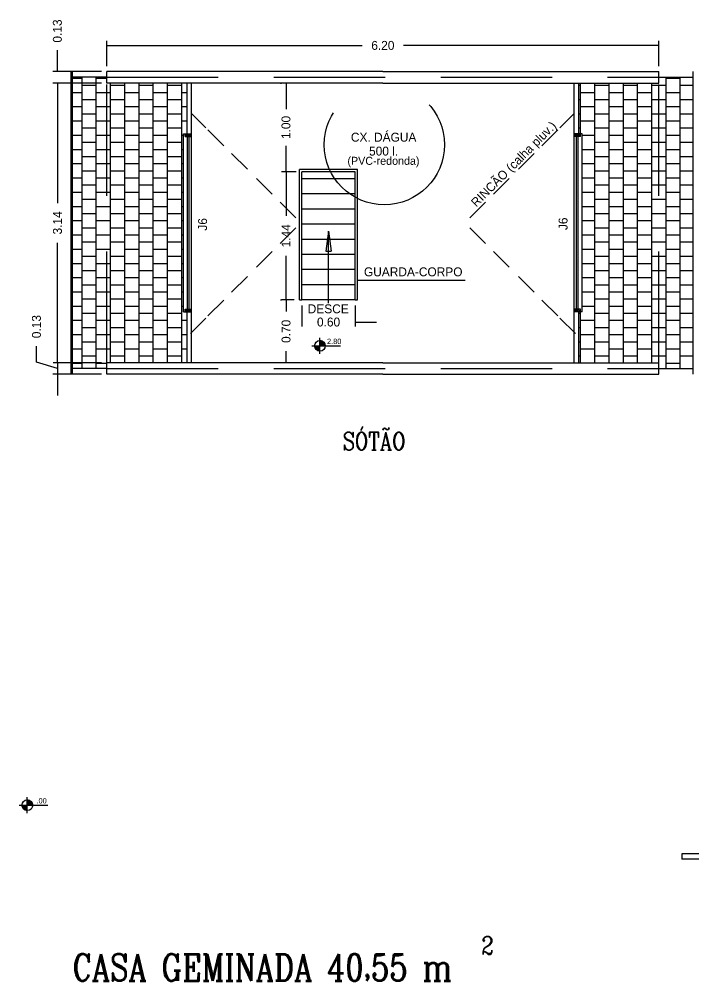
# Model space of a CAD drawing. Extents: x -74 to 202, y -59 to 73.
# Drawn here: x -65.87 to -58.29, y 62.39 to 73.19 of the extents above; entities that cross this region are included whole.
import ezdxf
from ezdxf.enums import TextEntityAlignment as Align

# ---------------------------------------------------------------- set-up
doc = ezdxf.new("R2010")
doc.units = 0
doc.linetypes.add('DASHED2', pattern=[0.375, 0.25, -0.125])
doc.layers.get('0').update_dxf_attribs({"linetype": 'CONTINUOUS'})
doc.layers.get('DEFPOINTS').update_dxf_attribs({"linetype": 'CONTINUOUS'})
for name, color, linetype in [('DIM', 244, 'CONTINUOUS'), ('EQUIPAMENTOS', 1, 'CONTINUOUS'), ('GRAMA', 72, 'CONTINUOUS'), ('JANELA', 5, 'CONTINUOUS'), ('PAREDE', 7, 'CONTINUOUS'), ('TEXTO', 1, 'CONTINUOUS'), ('TEXTO2', 244, 'CONTINUOUS'), ('VISTAL', 30, 'CONTINUOUS'), ('VISTAP', 244, 'CONTINUOUS')]:
    doc.layers.add(name, color=color, linetype=linetype)
doc.styles.add('ROMANC', font='ROMANC.SHX', dxfattribs={"width": 0.8, "height": 0.04})
doc.dimstyles.get("Standard").update_dxf_attribs({"dimscale": 0, "dimtxt": 0.1, "dimasz": 0.12, "dimexe": 0.05, "dimexo": 0.0625, "dimgap": 0.09, "dimtad": 0, "dimzin": 0, "dimtxsty": 'STANDARD', "dimblk1": 'NONE', "dimblk2": 'NONE', "dimsah": 1, "dimcen": 0.09, "dimclrd": 244, "dimclre": 244, "dimclrt": 244, "dimazin": 3, "dimtfac": 1, "dimtdec": 4, "dimtofl": 0, "dimtmove": 0, "dimatfit": 3, "dimtolj": 1, "dimtzin": 0})

# ---------------------------------------------------------------- blocks, each defined once
blk = doc.blocks.new('*D242')
at = {"color": 244, "linetype": 'BYBLOCK'}
for p, q in [((6.141, 7.617), (6.141, 7.898)), ((12.341, 7.617), (12.341, 7.898)), ((6.141, 7.848), (9.009, 7.848)), ((12.341, 7.848), (9.473, 7.848))]:
    blk.add_line(p, q, dxfattribs=at)
at = {"layer": 'DEFPOINTS', "color": 0, "linetype": 'BYBLOCK'}
for p in [(12.341, 7.848), (6.141, 7.555), (12.341, 7.555)]:
    blk.add_point(p, dxfattribs=at)
at = {"color": 244, "linetype": 'BYBLOCK', "insert": (9.241, 7.848), "char_height": 0.1, "attachment_point": 5}
blk.add_mtext('\\A1;6.20', dxfattribs=at)
blk = doc.blocks.new('_NONE')
blk = doc.blocks.new('*X121')
at = {"color": 0, "linetype": 'CONTINUOUS'}
for p, q in [((5.76, -2.617), (5.76, 0.653)), ((5.92, -2.617), (5.92, 0.653)), ((12.32, -2.617), (12.32, 0.653)), ((12.48, -2.617), (12.48, 0.653)), ((5.76, 0.64), (5.654, 0.64)), ((5.92, 0.56), (5.76, 0.56)), ((6.039, 0.64), (5.92, 0.64)), ((6.08, -2.552), (6.08, 0.588)), ((6.139, 0.56), (6.08, 0.56)), ((6.189, 0.56), (6.139, 0.56)), ((6.24, 0.56), (6.189, 0.56)), ((6.24, -2.552), (6.24, 0.588)), ((6.4, -2.552), (6.4, 0.588)), ((6.56, 0.56), (6.4, 0.56)), ((6.56, -2.552), (6.56, 0.588)), ((6.72, -2.552), (6.72, 0.588)), ((6.88, 0.56), (6.72, 0.56)), ((6.88, -2.552), (6.88, 0.588)), ((11.36, 0.56), (11.339, 0.56)), ((11.36, 0.018), (11.36, 0.588)), ((11.52, -2.552), (11.52, 0.588)), ((11.68, 0.56), (11.52, 0.56)), ((11.68, -2.552), (11.68, 0.588)), ((11.84, -2.552), (11.84, 0.588)), ((12, 0.56), (11.84, 0.56)), ((12, -2.552), (12, 0.588)), ((12.16, -2.552), (12.16, 0.588)), ((12.239, 0.56), (12.16, 0.56)), ((12.32, 0.56), (12.239, 0.56)), ((12.48, 0.64), (12.32, 0.64)), ((12.624, 0.56), (12.48, 0.56)), ((5.76, 0.48), (5.654, 0.48)), ((6.039, 0.48), (5.92, 0.48)), ((6.08, 0.48), (6.039, 0.48)), ((6.4, 0.48), (6.24, 0.48)), ((6.72, 0.48), (6.56, 0.48)), ((6.939, 0.48), (6.88, 0.48)), ((11.52, 0.48), (11.36, 0.48)), ((11.84, 0.48), (11.68, 0.48)), ((12.089, 0.48), (12, 0.48)), ((12.139, 0.48), (12.089, 0.48)), ((12.16, 0.48), (12.139, 0.48)), ((12.48, 0.48), (12.32, 0.48)), ((5.92, 0.4), (5.76, 0.4)), ((6.139, 0.4), (6.08, 0.4)), ((6.189, 0.4), (6.139, 0.4)), ((6.24, 0.4), (6.189, 0.4)), ((6.56, 0.4), (6.4, 0.4)), ((6.88, 0.4), (6.72, 0.4)), ((11.36, 0.4), (11.339, 0.4)), ((11.68, 0.4), (11.52, 0.4)), ((12, 0.4), (11.84, 0.4)), ((12.239, 0.4), (12.16, 0.4)), ((12.32, 0.4), (12.239, 0.4)), ((12.624, 0.4), (12.48, 0.4)), ((5.76, 0.32), (5.654, 0.32)), ((5.92, 0.24), (5.76, 0.24)), ((6.039, 0.32), (5.92, 0.32)), ((6.08, 0.32), (6.039, 0.32)), ((6.139, 0.24), (6.08, 0.24)), ((6.189, 0.24), (6.139, 0.24)), ((6.24, 0.24), (6.189, 0.24)), ((6.4, 0.32), (6.24, 0.32)), ((6.56, 0.24), (6.4, 0.24)), ((6.72, 0.32), (6.56, 0.32)), ((6.88, 0.24), (6.72, 0.24)), ((6.939, 0.32), (6.88, 0.32)), ((11.36, 0.24), (11.339, 0.24)), ((11.52, 0.32), (11.36, 0.32)), ((11.68, 0.24), (11.52, 0.24)), ((11.84, 0.32), (11.68, 0.32)), ((12, 0.24), (11.84, 0.24)), ((12.089, 0.32), (12, 0.32)), ((12.139, 0.32), (12.089, 0.32)), ((12.16, 0.32), (12.139, 0.32)), ((12.239, 0.24), (12.16, 0.24)), ((12.32, 0.24), (12.239, 0.24)), ((12.48, 0.32), (12.32, 0.32)), ((12.624, 0.24), (12.48, 0.24)), ((5.76, 0.16), (5.654, 0.16)), ((6.039, 0.16), (5.92, 0.16)), ((6.08, 0.16), (6.039, 0.16)), ((6.4, 0.16), (6.24, 0.16)), ((6.72, 0.16), (6.56, 0.16)), ((6.939, 0.16), (6.88, 0.16)), ((11.52, 0.16), (11.36, 0.16)), ((11.84, 0.16), (11.68, 0.16)), ((12.089, 0.16), (12, 0.16)), ((12.139, 0.16), (12.089, 0.16)), ((12.16, 0.16), (12.139, 0.16)), ((12.48, 0.16), (12.32, 0.16)), ((5.76, 0), (5.654, 0)), ((5.92, 0.08), (5.76, 0.08)), ((6.039, 0), (5.92, 0)), ((6.08, 0), (6.039, 0)), ((6.139, 0.08), (6.08, 0.08)), ((6.189, 0.08), (6.139, 0.08)), ((6.24, 0.08), (6.189, 0.08)), ((6.4, 0), (6.24, 0)), ((6.56, 0.08), (6.4, 0.08)), ((6.72, 0), (6.56, 0)), ((6.88, 0.08), (6.72, 0.08)), ((6.899, 0), (6.88, 0)), ((11.36, 0.08), (11.339, 0.08)), ((11.52, 0), (11.379, 0)), ((11.68, 0.08), (11.52, 0.08)), ((11.84, 0), (11.68, 0)), ((12, 0.08), (11.84, 0.08)), ((12.089, 0), (12, 0)), ((12.139, 0), (12.089, 0)), ((12.16, 0), (12.139, 0)), ((12.239, 0.08), (12.16, 0.08)), ((12.32, 0.08), (12.239, 0.08)), ((12.48, 0), (12.32, 0)), ((12.624, 0.08), (12.48, 0.08)), ((5.92, -0.08), (5.76, -0.08)), ((6.139, -0.08), (6.08, -0.08)), ((6.189, -0.08), (6.139, -0.08)), ((6.24, -0.08), (6.189, -0.08)), ((6.56, -0.08), (6.4, -0.08)), ((6.88, -0.08), (6.72, -0.08)), ((11.68, -0.08), (11.52, -0.08)), ((12, -0.08), (11.84, -0.08)), ((12.239, -0.08), (12.16, -0.08)), ((12.32, -0.08), (12.239, -0.08)), ((12.624, -0.08), (12.48, -0.08)), ((5.76, -0.16), (5.654, -0.16)), ((6.039, -0.16), (5.92, -0.16)), ((6.08, -0.16), (6.039, -0.16)), ((6.4, -0.16), (6.24, -0.16)), ((6.72, -0.16), (6.56, -0.16)), ((6.899, -0.16), (6.88, -0.16)), ((11.52, -0.16), (11.379, -0.16)), ((11.84, -0.16), (11.68, -0.16)), ((12.089, -0.16), (12, -0.16)), ((12.139, -0.16), (12.089, -0.16)), ((12.16, -0.16), (12.139, -0.16)), ((12.48, -0.16), (12.32, -0.16)), ((5.76, -0.32), (5.654, -0.32)), ((5.92, -0.24), (5.76, -0.24)), ((6.039, -0.32), (5.92, -0.32)), ((6.08, -0.32), (6.039, -0.32)), ((6.139, -0.24), (6.08, -0.24)), ((6.189, -0.24), (6.139, -0.24)), ((6.24, -0.24), (6.189, -0.24)), ((6.4, -0.32), (6.24, -0.32)), ((6.56, -0.24), (6.4, -0.24)), ((6.72, -0.32), (6.56, -0.32)), ((6.88, -0.24), (6.72, -0.24)), ((6.899, -0.32), (6.88, -0.32)), ((11.52, -0.32), (11.379, -0.32)), ((11.68, -0.24), (11.52, -0.24)), ((11.84, -0.32), (11.68, -0.32)), ((12, -0.24), (11.84, -0.24)), ((12.089, -0.32), (12, -0.32)), ((12.139, -0.32), (12.089, -0.32)), ((12.16, -0.32), (12.139, -0.32)), ((12.239, -0.24), (12.16, -0.24)), ((12.32, -0.24), (12.239, -0.24)), ((12.48, -0.32), (12.32, -0.32)), ((12.624, -0.24), (12.48, -0.24)), ((5.92, -0.4), (5.76, -0.4)), ((6.139, -0.4), (6.08, -0.4)), ((6.189, -0.4), (6.139, -0.4)), ((6.24, -0.4), (6.189, -0.4)), ((6.56, -0.4), (6.4, -0.4)), ((6.88, -0.4), (6.72, -0.4)), ((11.68, -0.4), (11.52, -0.4)), ((12, -0.4), (11.84, -0.4)), ((12.239, -0.4), (12.16, -0.4)), ((12.32, -0.4), (12.239, -0.4)), ((12.624, -0.4), (12.48, -0.4)), ((5.76, -0.48), (5.654, -0.48)), ((6.039, -0.48), (5.92, -0.48)), ((6.08, -0.48), (6.039, -0.48)), ((6.4, -0.48), (6.24, -0.48)), ((6.72, -0.48), (6.56, -0.48)), ((6.899, -0.48), (6.88, -0.48)), ((11.52, -0.48), (11.379, -0.48)), ((11.84, -0.48), (11.68, -0.48)), ((12.089, -0.48), (12, -0.48)), ((12.139, -0.48), (12.089, -0.48)), ((12.16, -0.48), (12.139, -0.48)), ((12.48, -0.48), (12.32, -0.48)), ((5.76, -0.64), (5.654, -0.64)), ((5.92, -0.56), (5.76, -0.56)), ((6.039, -0.64), (5.92, -0.64)), ((6.08, -0.64), (6.039, -0.64)), ((6.139, -0.56), (6.08, -0.56)), ((6.189, -0.56), (6.139, -0.56)), ((6.24, -0.56), (6.189, -0.56)), ((6.4, -0.64), (6.24, -0.64)), ((6.56, -0.56), (6.4, -0.56)), ((6.72, -0.64), (6.56, -0.64)), ((6.88, -0.56), (6.72, -0.56)), ((6.899, -0.64), (6.88, -0.64)), ((11.52, -0.64), (11.379, -0.64)), ((11.68, -0.56), (11.52, -0.56)), ((11.84, -0.64), (11.68, -0.64)), ((12, -0.56), (11.84, -0.56)), ((12.089, -0.64), (12, -0.64)), ((12.139, -0.64), (12.089, -0.64)), ((12.16, -0.64), (12.139, -0.64)), ((12.239, -0.56), (12.16, -0.56)), ((12.32, -0.56), (12.239, -0.56)), ((12.48, -0.64), (12.32, -0.64)), ((12.624, -0.56), (12.48, -0.56)), ((5.92, -0.72), (5.76, -0.72)), ((6.139, -0.72), (6.08, -0.72)), ((6.189, -0.72), (6.139, -0.72)), ((6.24, -0.72), (6.189, -0.72)), ((6.56, -0.72), (6.4, -0.72)), ((6.88, -0.72), (6.72, -0.72)), ((11.68, -0.72), (11.52, -0.72)), ((12, -0.72), (11.84, -0.72)), ((12.239, -0.72), (12.16, -0.72)), ((12.32, -0.72), (12.239, -0.72)), ((12.624, -0.72), (12.48, -0.72)), ((5.76, -0.8), (5.654, -0.8)), ((6.039, -0.8), (5.92, -0.8)), ((6.08, -0.8), (6.039, -0.8)), ((6.4, -0.8), (6.24, -0.8)), ((6.72, -0.8), (6.56, -0.8)), ((6.899, -0.8), (6.88, -0.8)), ((11.52, -0.8), (11.379, -0.8)), ((11.84, -0.8), (11.68, -0.8)), ((12.089, -0.8), (12, -0.8)), ((12.139, -0.8), (12.089, -0.8)), ((12.16, -0.8), (12.139, -0.8)), ((12.48, -0.8), (12.32, -0.8)), ((5.76, -0.96), (5.654, -0.96)), ((5.92, -0.88), (5.76, -0.88)), ((6.039, -0.96), (5.92, -0.96)), ((6.08, -0.96), (6.039, -0.96)), ((6.139, -0.88), (6.08, -0.88)), ((6.189, -0.88), (6.139, -0.88)), ((6.24, -0.88), (6.189, -0.88)), ((6.4, -0.96), (6.24, -0.96)), ((6.56, -0.88), (6.4, -0.88)), ((6.72, -0.96), (6.56, -0.96)), ((6.88, -0.88), (6.72, -0.88)), ((6.899, -0.96), (6.88, -0.96)), ((11.52, -0.96), (11.379, -0.96)), ((11.68, -0.88), (11.52, -0.88)), ((11.84, -0.96), (11.68, -0.96)), ((12, -0.88), (11.84, -0.88)), ((12.089, -0.96), (12, -0.96)), ((12.139, -0.96), (12.089, -0.96)), ((12.16, -0.96), (12.139, -0.96)), ((12.239, -0.88), (12.16, -0.88)), ((12.32, -0.88), (12.239, -0.88)), ((12.48, -0.96), (12.32, -0.96)), ((12.624, -0.88), (12.48, -0.88)), ((5.92, -1.04), (5.76, -1.04)), ((6.139, -1.04), (6.08, -1.04)), ((6.189, -1.04), (6.139, -1.04)), ((6.24, -1.04), (6.189, -1.04)), ((6.56, -1.04), (6.4, -1.04)), ((6.88, -1.04), (6.72, -1.04)), ((11.68, -1.04), (11.52, -1.04)), ((12, -1.04), (11.84, -1.04)), ((12.239, -1.04), (12.16, -1.04)), ((12.32, -1.04), (12.239, -1.04)), ((12.624, -1.04), (12.48, -1.04)), ((5.76, -1.12), (5.654, -1.12)), ((6.039, -1.12), (5.92, -1.12)), ((6.08, -1.12), (6.039, -1.12)), ((6.4, -1.12), (6.24, -1.12)), ((6.72, -1.12), (6.56, -1.12)), ((6.899, -1.12), (6.88, -1.12)), ((11.52, -1.12), (11.379, -1.12)), ((11.84, -1.12), (11.68, -1.12)), ((12.089, -1.12), (12, -1.12)), ((12.139, -1.12), (12.089, -1.12)), ((12.16, -1.12), (12.139, -1.12)), ((12.48, -1.12), (12.32, -1.12)), ((5.76, -1.28), (5.654, -1.28)), ((5.92, -1.2), (5.76, -1.2)), ((6.039, -1.28), (5.92, -1.28)), ((6.08, -1.28), (6.039, -1.28)), ((6.139, -1.2), (6.08, -1.2)), ((6.189, -1.2), (6.139, -1.2)), ((6.24, -1.2), (6.189, -1.2)), ((6.4, -1.28), (6.24, -1.28)), ((6.56, -1.2), (6.4, -1.2)), ((6.72, -1.28), (6.56, -1.28)), ((6.88, -1.2), (6.72, -1.2)), ((6.899, -1.28), (6.88, -1.28)), ((11.52, -1.28), (11.379, -1.28)), ((11.68, -1.2), (11.52, -1.2)), ((11.84, -1.28), (11.68, -1.28)), ((12, -1.2), (11.84, -1.2)), ((12.089, -1.28), (12, -1.28)), ((12.139, -1.28), (12.089, -1.28)), ((12.16, -1.28), (12.139, -1.28)), ((12.239, -1.2), (12.16, -1.2)), ((12.32, -1.2), (12.239, -1.2)), ((12.48, -1.28), (12.32, -1.28)), ((12.624, -1.2), (12.48, -1.2)), ((5.92, -1.36), (5.76, -1.36)), ((6.139, -1.36), (6.08, -1.36)), ((6.189, -1.36), (6.139, -1.36)), ((6.24, -1.36), (6.189, -1.36)), ((6.56, -1.36), (6.4, -1.36)), ((6.88, -1.36), (6.72, -1.36)), ((11.68, -1.36), (11.52, -1.36)), ((12, -1.36), (11.84, -1.36)), ((12.239, -1.36), (12.16, -1.36)), ((12.32, -1.36), (12.239, -1.36)), ((12.624, -1.36), (12.48, -1.36)), ((5.76, -1.44), (5.654, -1.44)), ((6.039, -1.44), (5.92, -1.44)), ((6.08, -1.44), (6.039, -1.44)), ((6.4, -1.44), (6.24, -1.44)), ((6.72, -1.44), (6.56, -1.44)), ((6.899, -1.44), (6.88, -1.44)), ((11.52, -1.44), (11.379, -1.44)), ((11.84, -1.44), (11.68, -1.44)), ((12.089, -1.44), (12, -1.44)), ((12.139, -1.44), (12.089, -1.44)), ((12.16, -1.44), (12.139, -1.44)), ((12.48, -1.44), (12.32, -1.44)), ((5.76, -1.6), (5.654, -1.6)), ((5.92, -1.52), (5.76, -1.52)), ((6.039, -1.6), (5.92, -1.6)), ((6.08, -1.6), (6.039, -1.6)), ((6.139, -1.52), (6.08, -1.52)), ((6.189, -1.52), (6.139, -1.52)), ((6.24, -1.52), (6.189, -1.52)), ((6.4, -1.6), (6.24, -1.6)), ((6.56, -1.52), (6.4, -1.52)), ((6.72, -1.6), (6.56, -1.6)), ((6.88, -1.52), (6.72, -1.52)), ((6.899, -1.6), (6.88, -1.6)), ((11.52, -1.6), (11.379, -1.6)), ((11.68, -1.52), (11.52, -1.52)), ((11.84, -1.6), (11.68, -1.6)), ((12, -1.52), (11.84, -1.52)), ((12.089, -1.6), (12, -1.6)), ((12.139, -1.6), (12.089, -1.6)), ((12.16, -1.6), (12.139, -1.6)), ((12.239, -1.52), (12.16, -1.52)), ((12.32, -1.52), (12.239, -1.52)), ((12.48, -1.6), (12.32, -1.6)), ((12.624, -1.52), (12.48, -1.52)), ((5.92, -1.68), (5.76, -1.68)), ((6.139, -1.68), (6.08, -1.68)), ((6.189, -1.68), (6.139, -1.68)), ((6.24, -1.68), (6.189, -1.68)), ((6.56, -1.68), (6.4, -1.68)), ((6.88, -1.68), (6.72, -1.68)), ((11.68, -1.68), (11.52, -1.68)), ((12, -1.68), (11.84, -1.68)), ((12.239, -1.68), (12.16, -1.68)), ((12.32, -1.68), (12.239, -1.68)), ((12.624, -1.68), (12.48, -1.68)), ((5.76, -1.76), (5.654, -1.76)), ((6.039, -1.76), (5.92, -1.76)), ((6.08, -1.76), (6.039, -1.76)), ((6.4, -1.76), (6.24, -1.76)), ((6.72, -1.76), (6.56, -1.76)), ((6.899, -1.76), (6.88, -1.76)), ((11.52, -1.76), (11.379, -1.76)), ((11.84, -1.76), (11.68, -1.76)), ((12.089, -1.76), (12, -1.76)), ((12.139, -1.76), (12.089, -1.76)), ((12.16, -1.76), (12.139, -1.76)), ((12.48, -1.76), (12.32, -1.76)), ((5.76, -1.92), (5.654, -1.92)), ((5.92, -1.84), (5.76, -1.84)), ((6.039, -1.92), (5.92, -1.92)), ((6.08, -1.92), (6.039, -1.92)), ((6.139, -1.84), (6.08, -1.84)), ((6.189, -1.84), (6.139, -1.84)), ((6.24, -1.84), (6.189, -1.84)), ((6.4, -1.92), (6.24, -1.92)), ((6.56, -1.84), (6.4, -1.84)), ((6.72, -1.92), (6.56, -1.92)), ((6.88, -1.84), (6.72, -1.84)), ((6.899, -1.92), (6.88, -1.92)), ((11.52, -1.92), (11.379, -1.92)), ((11.68, -1.84), (11.52, -1.84)), ((11.84, -1.92), (11.68, -1.92)), ((12, -1.84), (11.84, -1.84)), ((12.089, -1.92), (12, -1.92)), ((12.139, -1.92), (12.089, -1.92)), ((12.16, -1.92), (12.139, -1.92)), ((12.239, -1.84), (12.16, -1.84)), ((12.32, -1.84), (12.239, -1.84)), ((12.48, -1.92), (12.32, -1.92)), ((12.624, -1.84), (12.48, -1.84)), ((5.92, -2), (5.76, -2)), ((6.139, -2), (6.08, -2)), ((6.189, -2), (6.139, -2)), ((6.24, -2), (6.189, -2)), ((6.56, -2), (6.4, -2)), ((6.88, -2), (6.72, -2)), ((11.36, -2), (11.339, -2)), ((11.36, -2.552), (11.36, -1.982)), ((11.68, -2), (11.52, -2)), ((12, -2), (11.84, -2)), ((12.239, -2), (12.16, -2)), ((12.32, -2), (12.239, -2)), ((12.624, -2), (12.48, -2)), ((5.76, -2.08), (5.654, -2.08)), ((6.039, -2.08), (5.92, -2.08)), ((6.08, -2.08), (6.039, -2.08)), ((6.4, -2.08), (6.24, -2.08)), ((6.72, -2.08), (6.56, -2.08)), ((6.939, -2.08), (6.88, -2.08)), ((11.52, -2.08), (11.36, -2.08)), ((11.84, -2.08), (11.68, -2.08)), ((12.089, -2.08), (12, -2.08)), ((12.139, -2.08), (12.089, -2.08)), ((12.16, -2.08), (12.139, -2.08)), ((12.48, -2.08), (12.32, -2.08)), ((5.76, -2.24), (5.654, -2.24)), ((5.92, -2.16), (5.76, -2.16)), ((6.039, -2.24), (5.92, -2.24)), ((6.08, -2.24), (6.039, -2.24)), ((6.139, -2.16), (6.08, -2.16)), ((6.189, -2.16), (6.139, -2.16)), ((6.24, -2.16), (6.189, -2.16)), ((6.4, -2.24), (6.24, -2.24)), ((6.56, -2.16), (6.4, -2.16)), ((6.72, -2.24), (6.56, -2.24)), ((6.88, -2.16), (6.72, -2.16)), ((6.939, -2.24), (6.88, -2.24)), ((11.36, -2.16), (11.339, -2.16)), ((11.52, -2.24), (11.36, -2.24)), ((11.68, -2.16), (11.52, -2.16)), ((11.84, -2.24), (11.68, -2.24)), ((12, -2.16), (11.84, -2.16)), ((12.089, -2.24), (12, -2.24)), ((12.139, -2.24), (12.089, -2.24)), ((12.16, -2.24), (12.139, -2.24)), ((12.239, -2.16), (12.16, -2.16)), ((12.32, -2.16), (12.239, -2.16)), ((12.48, -2.24), (12.32, -2.24)), ((12.624, -2.16), (12.48, -2.16)), ((5.92, -2.32), (5.76, -2.32)), ((6.139, -2.32), (6.08, -2.32)), ((6.189, -2.32), (6.139, -2.32)), ((6.24, -2.32), (6.189, -2.32)), ((6.56, -2.32), (6.4, -2.32)), ((6.88, -2.32), (6.72, -2.32)), ((11.36, -2.32), (11.339, -2.32)), ((11.68, -2.32), (11.52, -2.32)), ((12, -2.32), (11.84, -2.32)), ((12.239, -2.32), (12.16, -2.32)), ((12.32, -2.32), (12.239, -2.32)), ((12.624, -2.32), (12.48, -2.32)), ((5.76, -2.4), (5.654, -2.4)), ((5.92, -2.48), (5.76, -2.48)), ((6.039, -2.4), (5.92, -2.4)), ((6.08, -2.4), (6.039, -2.4)), ((6.139, -2.48), (6.08, -2.48)), ((6.189, -2.48), (6.139, -2.48)), ((6.24, -2.48), (6.189, -2.48)), ((6.4, -2.4), (6.24, -2.4)), ((6.56, -2.48), (6.4, -2.48)), ((6.72, -2.4), (6.56, -2.4)), ((6.88, -2.48), (6.72, -2.48)), ((6.939, -2.4), (6.88, -2.4)), ((11.36, -2.48), (11.339, -2.48)), ((11.52, -2.4), (11.36, -2.4)), ((11.68, -2.48), (11.52, -2.48)), ((11.84, -2.4), (11.68, -2.4)), ((12, -2.48), (11.84, -2.48)), ((12.089, -2.4), (12, -2.4)), ((12.139, -2.4), (12.089, -2.4)), ((12.16, -2.4), (12.139, -2.4)), ((12.239, -2.48), (12.16, -2.48)), ((12.32, -2.48), (12.239, -2.48)), ((12.48, -2.4), (12.32, -2.4)), ((12.624, -2.48), (12.48, -2.48)), ((5.76, -2.56), (5.654, -2.56)), ((6.039, -2.56), (5.92, -2.56)), ((12.48, -2.56), (12.32, -2.56))]:
    blk.add_line(p, q, dxfattribs=at)
blk = doc.blocks.new('*D241')
at = {"color": 244, "linetype": 'BYBLOCK'}
for p, q in [((5.35, 4.29), (5.35, 4.47)), ((5.585, 4.22), (5.35, 4.29)), ((5.585, 4.285), (5.585, 4.285)), ((5.585, 4.285), (5.585, 4.155)), ((6.079, 4.155), (5.535, 4.155)), ((5.585, 4.155), (5.585, 3.915))]:
    blk.add_line(p, q, dxfattribs=at)
at = {"layer": 'DEFPOINTS', "color": 0, "linetype": 'BYBLOCK'}
for p in [(6.141, 4.285), (5.585, 4.155), (6.141, 4.155)]:
    blk.add_point(p, dxfattribs=at)
at = {"color": 244, "linetype": 'BYBLOCK', "insert": (5.35, 4.56), "char_height": 0.1, "attachment_point": 4, "rotation": 90}
blk.add_mtext('\\A1;0.13', dxfattribs=at)
blk = doc.blocks.new('*D261')
at = {"color": 244, "linetype": 'BYBLOCK'}
for p, q in [((6.079, 7.425), (5.536, 7.425)), ((5.586, 7.425), (5.586, 6.078)), ((5.586, 4.285), (5.586, 5.632)), ((6.079, 4.285), (5.536, 4.285))]:
    blk.add_line(p, q, dxfattribs=at)
at = {"layer": 'DEFPOINTS', "color": 0, "linetype": 'BYBLOCK'}
for p in [(5.586, 7.425), (6.141, 7.425), (6.141, 4.285)]:
    blk.add_point(p, dxfattribs=at)
at = {"color": 244, "linetype": 'BYBLOCK', "insert": (5.586, 5.855), "char_height": 0.1, "attachment_point": 5, "rotation": 90}
blk.add_mtext('\\A1;3.14', dxfattribs=at)
blk = doc.blocks.new('*D260')
at = {"color": 244, "linetype": 'BYBLOCK'}
for p, q in [((8.09, 7.425), (8.103, 7.425)), ((8.153, 7.425), (8.153, 7.134)), ((8.153, 6.43), (8.153, 6.721))]:
    blk.add_line(p, q, dxfattribs=at)
at = {"layer": 'DEFPOINTS', "color": 0, "linetype": 'BYBLOCK'}
for p in [(8.153, 7.425), (8.153, 7.425), (8.331, 6.43)]:
    blk.add_point(p, dxfattribs=at)
at = {"color": 244, "linetype": 'BYBLOCK', "insert": (8.153, 6.927), "char_height": 0.1, "attachment_point": 5, "rotation": 90}
blk.add_mtext('\\A1;1.00', dxfattribs=at)
blk = doc.blocks.new('*D259')
at = {"color": 244, "linetype": 'BYBLOCK'}
for p, q in [((8.269, 6.43), (8.103, 6.43)), ((8.153, 6.43), (8.153, 5.933)), ((8.153, 4.99), (8.153, 5.487)), ((8.091, 4.99), (8.103, 4.99))]:
    blk.add_line(p, q, dxfattribs=at)
at = {"layer": 'DEFPOINTS', "color": 0, "linetype": 'BYBLOCK'}
for p in [(8.153, 6.43), (8.331, 6.43), (8.154, 4.99)]:
    blk.add_point(p, dxfattribs=at)
at = {"color": 244, "linetype": 'BYBLOCK', "insert": (8.153, 5.71), "char_height": 0.1, "attachment_point": 5, "rotation": 90}
blk.add_mtext('\\A1;1.44', dxfattribs=at)
blk = doc.blocks.new('*X189')
at = {"color": 0, "linetype": 'CONTINUOUS'}
for p, q in [((7.713, 11.125), (7.72, 11.132)), ((7.713, 11.127), (7.718, 11.132)), ((7.713, 11.128), (7.716, 11.132)), ((7.713, 11.13), (7.715, 11.132)), ((7.714, 11.119), (7.727, 11.132)), ((7.714, 11.121), (7.725, 11.132)), ((7.714, 11.122), (7.723, 11.132)), ((7.714, 11.124), (7.722, 11.132)), ((7.715, 11.115), (7.732, 11.132)), ((7.715, 11.116), (7.73, 11.132)), ((7.715, 11.118), (7.729, 11.132)), ((7.716, 11.112), (7.736, 11.132)), ((7.716, 11.114), (7.734, 11.132)), ((7.717, 11.11), (7.739, 11.132)), ((7.717, 11.111), (7.738, 11.132)), ((7.718, 11.107), (7.743, 11.132)), ((7.718, 11.108), (7.741, 11.132)), ((7.719, 11.105), (7.746, 11.132)), ((7.719, 11.106), (7.745, 11.132)), ((7.72, 11.104), (7.748, 11.132)), ((7.721, 11.101), (7.752, 11.132)), ((7.721, 11.102), (7.75, 11.132)), ((7.722, 11.1), (7.753, 11.132)), ((7.723, 11.098), (7.757, 11.132)), ((7.723, 11.099), (7.755, 11.132)), ((7.724, 11.097), (7.759, 11.132)), ((7.725, 11.096), (7.761, 11.132)), ((7.726, 11.094), (7.764, 11.132)), ((7.726, 11.095), (7.762, 11.132)), ((7.727, 11.093), (7.766, 11.132)), ((7.728, 11.092), (7.768, 11.132)), ((7.729, 11.091), (7.769, 11.132)), ((7.73, 11.09), (7.771, 11.132)), ((7.731, 11.089), (7.773, 11.132)), ((7.731, 11.088), (7.773, 11.13)), ((7.732, 11.088), (7.773, 11.128)), ((7.733, 11.087), (7.773, 11.127)), ((7.734, 11.086), (7.773, 11.125)), ((7.735, 11.085), (7.773, 11.123)), ((7.773, 11.185), (7.78, 11.192)), ((7.773, 11.187), (7.778, 11.192)), ((7.773, 11.189), (7.776, 11.192)), ((7.773, 11.19), (7.775, 11.192)), ((7.773, 11.178), (7.786, 11.191)), ((7.773, 11.18), (7.784, 11.191)), ((7.773, 11.182), (7.783, 11.191)), ((7.773, 11.183), (7.781, 11.191)), ((7.773, 11.174), (7.789, 11.19)), ((7.773, 11.176), (7.787, 11.19)), ((7.773, 11.169), (7.793, 11.189)), ((7.773, 11.171), (7.791, 11.189)), ((7.773, 11.173), (7.79, 11.189)), ((7.773, 11.166), (7.795, 11.188)), ((7.773, 11.167), (7.794, 11.188)), ((7.773, 11.162), (7.798, 11.187)), ((7.773, 11.164), (7.797, 11.187)), ((7.773, 11.16), (7.799, 11.186)), ((7.773, 11.157), (7.801, 11.185)), ((7.773, 11.159), (7.8, 11.185)), ((7.773, 11.153), (7.804, 11.184)), ((7.773, 11.155), (7.803, 11.184)), ((7.773, 11.151), (7.805, 11.183)), ((7.773, 11.148), (7.807, 11.182)), ((7.773, 11.15), (7.806, 11.182)), ((7.773, 11.146), (7.808, 11.181)), ((7.773, 11.144), (7.809, 11.18)), ((7.773, 11.141), (7.811, 11.179)), ((7.773, 11.143), (7.81, 11.179)), ((7.773, 11.139), (7.812, 11.178)), ((7.773, 11.137), (7.813, 11.177)), ((7.773, 11.136), (7.814, 11.176)), ((7.773, 11.134), (7.815, 11.175)), ((7.773, 11.132), (7.816, 11.174)), ((7.775, 11.132), (7.817, 11.174)), ((7.776, 11.132), (7.817, 11.173)), ((7.778, 11.132), (7.818, 11.172)), ((7.78, 11.132), (7.819, 11.171)), ((7.782, 11.132), (7.82, 11.17)), ((7.784, 11.132), (7.821, 11.169)), ((7.785, 11.132), (7.821, 11.168)), ((7.787, 11.132), (7.822, 11.167)), ((7.789, 11.132), (7.823, 11.166)), ((7.791, 11.132), (7.824, 11.165)), ((7.792, 11.132), (7.824, 11.164)), ((7.794, 11.132), (7.825, 11.163)), ((7.796, 11.132), (7.826, 11.161)), ((7.798, 11.132), (7.826, 11.16)), ((7.799, 11.132), (7.827, 11.159)), ((7.801, 11.132), (7.827, 11.158)), ((7.803, 11.132), (7.828, 11.157)), ((7.805, 11.132), (7.829, 11.155)), ((7.806, 11.132), (7.829, 11.154)), ((7.808, 11.132), (7.83, 11.153)), ((7.81, 11.132), (7.83, 11.152)), ((7.812, 11.132), (7.83, 11.15)), ((7.814, 11.132), (7.831, 11.149)), ((7.815, 11.132), (7.831, 11.148)), ((7.817, 11.132), (7.832, 11.146)), ((7.819, 11.132), (7.832, 11.145)), ((7.821, 11.132), (7.832, 11.143)), ((7.822, 11.132), (7.833, 11.142)), ((7.824, 11.132), (7.833, 11.14)), ((7.826, 11.132), (7.833, 11.139)), ((7.828, 11.132), (7.833, 11.137)), ((7.829, 11.132), (7.833, 11.136)), ((7.831, 11.132), (7.833, 11.134)), ((7.833, 11.132), (7.833, 11.132)), ((7.736, 11.084), (7.773, 11.121)), ((7.737, 11.084), (7.773, 11.12)), ((7.738, 11.083), (7.773, 11.118)), ((7.739, 11.082), (7.773, 11.116)), ((7.74, 11.081), (7.773, 11.114)), ((7.741, 11.081), (7.773, 11.113)), ((7.742, 11.08), (7.773, 11.111)), ((7.744, 11.079), (7.773, 11.109)), ((7.745, 11.079), (7.773, 11.107)), ((7.746, 11.078), (7.773, 11.106)), ((7.747, 11.077), (7.773, 11.104)), ((7.748, 11.077), (7.773, 11.102)), ((7.749, 11.076), (7.773, 11.1)), ((7.751, 11.076), (7.773, 11.098)), ((7.752, 11.075), (7.773, 11.097)), ((7.753, 11.075), (7.773, 11.095)), ((7.755, 11.074), (7.773, 11.093)), ((7.756, 11.074), (7.773, 11.091)), ((7.757, 11.074), (7.773, 11.09)), ((7.759, 11.073), (7.773, 11.088)), ((7.76, 11.073), (7.773, 11.086)), ((7.762, 11.073), (7.773, 11.084)), ((7.763, 11.072), (7.773, 11.083)), ((7.765, 11.072), (7.773, 11.081)), ((7.766, 11.072), (7.773, 11.079)), ((7.768, 11.072), (7.773, 11.077)), ((7.769, 11.072), (7.773, 11.075)), ((7.771, 11.072), (7.773, 11.074)), ((7.773, 11.071), (7.773, 11.072))]:
    blk.add_line(p, q, dxfattribs=at)
blk = doc.blocks.new('*D243')
at = {"color": 244, "linetype": 'BYBLOCK'}
for p, q in [((8.331, 4.927), (8.331, 4.691)), ((8.931, 4.927), (8.931, 4.691)), ((8.331, 4.741), (8.331, 4.741)), ((8.931, 4.741), (9.171, 4.741))]:
    blk.add_line(p, q, dxfattribs=at)
at = {"layer": 'DEFPOINTS', "color": 0, "linetype": 'BYBLOCK'}
for p in [(8.331, 4.99), (8.931, 4.99), (8.931, 4.741)]:
    blk.add_point(p, dxfattribs=at)
at = {"color": 244, "linetype": 'BYBLOCK', "insert": (8.631, 4.741), "char_height": 0.1, "attachment_point": 5}
blk.add_mtext('\\A1;0.60', dxfattribs=at)
blk = doc.blocks.new('*X108')
at = {"color": 0, "linetype": 'CONTINUOUS'}
for p, q in [((6.932, -1.982), (6.919, -1.969)), ((6.95, -1.982), (6.92, -1.952)), ((6.967, -1.982), (6.937, -1.952)), ((6.985, -1.982), (6.955, -1.952)), ((6.989, -1.968), (6.973, -1.952))]:
    blk.add_line(p, q, dxfattribs=at)
blk = doc.blocks.new('*D236')
at = {"color": 244, "linetype": 'BYBLOCK'}
for p, q in [((8.244, 4.99), (8.104, 4.99)), ((8.154, 4.99), (8.154, 4.861)), ((8.154, 4.285), (8.154, 4.414)), ((8.244, 4.285), (8.104, 4.285))]:
    blk.add_line(p, q, dxfattribs=at)
at = {"layer": 'DEFPOINTS', "color": 0, "linetype": 'BYBLOCK'}
for p in [(8.306, 4.99), (8.154, 4.285), (8.306, 4.285)]:
    blk.add_point(p, dxfattribs=at)
at = {"color": 244, "linetype": 'BYBLOCK', "insert": (8.154, 4.637), "char_height": 0.1, "attachment_point": 5, "rotation": 90}
blk.add_mtext('\\A1;0.70', dxfattribs=at)
blk = doc.blocks.new('*X109')
at = {"color": 0, "linetype": 'CONTINUOUS'}
for p, q in [((11.289, -1.97), (11.306, -1.952)), ((11.294, -1.982), (11.324, -1.952)), ((11.311, -1.982), (11.341, -1.952)), ((11.329, -1.982), (11.359, -1.953)), ((11.347, -1.982), (11.359, -1.97))]:
    blk.add_line(p, q, dxfattribs=at)
blk = doc.blocks.new('*X35')
at = {"color": 0, "linetype": 'CONTINUOUS'}
for p, q in [((36.238, 1.307), (36.264, 1.333)), ((36.238, 1.325), (36.247, 1.333)), ((36.252, 1.303), (36.282, 1.333)), ((36.27, 1.303), (36.3, 1.333)), ((36.287, 1.303), (36.308, 1.324)), ((36.305, 1.303), (36.308, 1.306))]:
    blk.add_line(p, q, dxfattribs=at)
blk = doc.blocks.new('*X107')
at = {"color": 0, "linetype": 'CONTINUOUS'}
for p, q in [((11.289, -0.007), (11.314, 0.018)), ((11.289, 0.01), (11.296, 0.018)), ((11.301, -0.012), (11.331, 0.018)), ((11.319, -0.012), (11.349, 0.018)), ((11.337, -0.012), (11.359, 0.01)), ((11.354, -0.012), (11.359, -0.008))]:
    blk.add_line(p, q, dxfattribs=at)
blk = doc.blocks.new('*D240')
at = {"color": 244, "linetype": 'BYBLOCK'}
for p, q in [((5.585, 7.555), (5.585, 7.795)), ((6.079, 7.555), (5.535, 7.555)), ((6.079, 7.425), (5.535, 7.425)), ((5.585, 7.425), (5.585, 7.425))]:
    blk.add_line(p, q, dxfattribs=at)
at = {"layer": 'DEFPOINTS', "color": 0, "linetype": 'BYBLOCK'}
for p in [(5.585, 7.555), (6.141, 7.555), (6.141, 7.425)]:
    blk.add_point(p, dxfattribs=at)
at = {"color": 244, "linetype": 'BYBLOCK', "insert": (5.585, 8.01), "char_height": 0.1, "attachment_point": 5, "rotation": 90}
blk.add_mtext('\\A1;0.13', dxfattribs=at)

msp = doc.modelspace()

# ---------------------------------------------------------------- linework, layer by layer
at = {"layer": 'EQUIPAMENTOS', "linetype": 'DASHED2', "ltscale": 10}
msp.add_circle((-61.7669, 71.78369), 0.675, dxfattribs=at)
at = {"layer": 'GRAMA', "color": 112, "linetype": 'CONTINUOUS'}
for p, q in [((-58.42443, 63.82131), (-58.42443, 63.76131)), ((-57.57648, 63.82131), (-58.42443, 63.82131)), ((-57.57648, 63.76131), (-58.42443, 63.76131))]:
    msp.add_line(p, q, dxfattribs=at)
at = {"layer": 'JANELA', "color": 244, "linetype": 'CONTINUOUS'}
for p, q in [((-64.02363, 71.90576), (-63.93363, 71.90576)), ((-64.02363, 70.90576), (-64.02363, 71.90576)), ((-64.00363, 71.87576), (-64.00363, 71.90576)), ((-64.00363, 71.87576), (-63.93363, 71.87576)), ((-59.54363, 71.90576), (-59.63363, 71.90576)), ((-59.56363, 71.87576), (-59.63363, 71.87576)), ((-59.56363, 71.87576), (-59.56363, 71.90576)), ((-59.54363, 70.90576), (-59.54363, 71.90576)), ((-64.02363, 69.90576), (-64.02363, 70.90576)), ((-59.54363, 69.90576), (-59.54363, 70.90576)), ((-64.02363, 69.90576), (-63.93363, 69.90576)), ((-64.00363, 69.93576), (-63.93363, 69.93576)), ((-64.00363, 69.90576), (-64.00363, 69.93576)), ((-59.56363, 69.93576), (-59.63363, 69.93576)), ((-59.54363, 69.90576), (-59.63363, 69.90576)), ((-59.56363, 69.90576), (-59.56363, 69.93576))]:
    msp.add_line(p, q, dxfattribs=at)
at = {"layer": 'JANELA', "linetype": 'CONTINUOUS'}
for p, q in [((-63.97918, 69.93576), (-63.97918, 71.87576)), ((-63.95821, 69.93576), (-63.95821, 71.87576)), ((-59.60905, 69.93576), (-59.60905, 71.87576)), ((-59.58807, 69.93576), (-59.58807, 71.87576))]:
    msp.add_line(p, q, dxfattribs=at)
at = {"layer": 'PAREDE', "color": 5, "linetype": 'CONTINUOUS'}
for p, q in [((-61.78363, 72.60576), (-64.88363, 72.60576)), ((-64.88363, 72.47576), (-64.88363, 72.60576)), ((-61.78363, 72.60576), (-58.68363, 72.60576)), ((-58.68363, 72.47576), (-58.68363, 72.60576)), ((-61.78363, 72.47576), (-64.88363, 72.47576)), ((-61.78363, 72.47576), (-58.68363, 72.47576)), ((-62.71863, 70.04076), (-62.69363, 70.04076)), ((-64.88363, 69.20576), (-64.88363, 69.33576)), ((-61.78363, 69.33576), (-64.88363, 69.33576)), ((-61.78363, 69.33576), (-58.68363, 69.33576)), ((-58.68363, 69.20576), (-58.68363, 69.33576)), ((-64.88363, 69.27076), (-65.26863, 69.27076)), ((-61.78363, 69.20576), (-64.88363, 69.20576)), ((-61.78363, 69.20576), (-58.68363, 69.20576))]:
    msp.add_line(p, q, dxfattribs=at)
at = {"layer": 'PAREDE', "color": 244, "linetype": 'CONTINUOUS'}
for p, q in [((-63.98363, 71.90576), (-63.98363, 72.47576)), ((-63.93363, 70.90576), (-63.93363, 72.47576)), ((-59.63363, 70.90576), (-59.63363, 72.47576)), ((-59.58363, 71.90576), (-59.58363, 72.47576)), ((-63.93363, 69.33576), (-63.93363, 70.90576)), ((-59.63363, 69.33576), (-59.63363, 70.90576)), ((-63.98363, 69.33576), (-63.98363, 69.90576)), ((-59.58363, 69.33576), (-59.58363, 69.90576))]:
    msp.add_line(p, q, dxfattribs=at)
at = {"layer": 'TEXTO', "color": 1, "linetype": 'CONTINUOUS'}
for p, q in [((-62.39363, 70.81339), (-62.42407, 70.58928)), ((-62.39363, 70.81339), (-62.36318, 70.58928)), ((-62.39363, 70.00333), (-62.39363, 70.81339)), ((-62.42407, 70.58928), (-62.36361, 70.58928))]:
    msp.add_line(p, q, dxfattribs=at)
at = {"layer": 'TEXTO2', "linetype": 'CONTINUOUS'}
for p, q in [((-60.85909, 70.26048), (-62.07768, 70.26048)), ((-62.49044, 69.43467), (-62.49044, 69.6163)), ((-62.58125, 69.52548), (-62.25929, 69.52548)), ((-65.86836, 64.36574), (-65.5464, 64.36574)), ((-65.77755, 64.27493), (-65.77755, 64.45655))]:
    msp.add_line(p, q, dxfattribs=at)
for centre in [(-62.49044, 69.52548), (-65.77755, 64.36574)]:
    msp.add_circle(centre, 0.0602, dxfattribs=at)
at = {"layer": 'VISTAL', "color": 30, "linetype": 'CONTINUOUS'}
for p, q in [((-65.28363, 69.20576), (-65.28363, 72.60576)), ((-65.26863, 69.20576), (-65.26863, 72.60576)), ((-58.29863, 69.20576), (-58.29863, 72.60576)), ((-62.09363, 71.40076), (-62.69363, 71.40076)), ((-62.09363, 71.23076), (-62.69363, 71.23076)), ((-62.09363, 71.06076), (-62.69363, 71.06076)), ((-62.09363, 70.89076), (-62.69363, 70.89076)), ((-62.41129, 70.72076), (-62.69363, 70.72076)), ((-62.09363, 70.72076), (-62.37596, 70.72076)), ((-62.09363, 70.55076), (-62.69363, 70.55076)), ((-62.09363, 70.38076), (-62.69363, 70.38076)), ((-62.09363, 70.21076), (-62.69363, 70.21076)), ((-62.09363, 70.04076), (-62.69363, 70.04076))]:
    msp.add_line(p, q, dxfattribs=at)
at = {"layer": 'VISTAL', "linetype": 'CONTINUOUS'}
for p, q in [((-64.88363, 72.54076), (-65.26863, 72.54076)), ((-58.68363, 72.54076), (-58.29863, 72.54076)), ((-58.68363, 69.27076), (-58.29863, 69.27076))]:
    msp.add_line(p, q, dxfattribs=at)
at = {"layer": 'VISTAL', "linetype": 'DASHED2', "ltscale": 5}
for p, q in [((-64.88363, 72.54076), (-58.68363, 72.54076)), ((-64.88363, 69.27076), (-58.68363, 69.27076))]:
    msp.add_line(p, q, dxfattribs=at)
at = {"layer": 'VISTAL', "color": 30, "linetype": 'DASHED2', "ltscale": 5}
for p, q in [((-64.88363, 69.33576), (-64.88363, 72.47576)), ((-58.68363, 69.33576), (-58.68363, 72.47576))]:
    msp.add_line(p, q, dxfattribs=at)
at = {"layer": 'VISTAL', "color": 30, "linetype": 'DASHED2'}
for p, q in [((-63.93363, 72.13525), (-63.77293, 71.97455)), ((-59.63363, 72.13525), (-59.79433, 71.97455)), ((-63.74793, 71.94955), (-63.2271, 71.42872)), ((-59.81933, 71.94955), (-60.34016, 71.42872)), ((-63.2021, 71.40372), (-62.70413, 70.90576)), ((-60.36516, 71.40372), (-60.83813, 70.93075)), ((-63.2021, 70.40779), (-62.70413, 70.90576)), ((-60.36516, 70.40779), (-60.83811, 70.88075)), ((-63.74793, 69.86196), (-63.2271, 70.38279)), ((-59.81933, 69.86196), (-60.34016, 70.38279)), ((-63.94619, 69.6637), (-63.77293, 69.83696)), ((-59.62106, 69.6637), (-59.79433, 69.83696))]:
    msp.add_line(p, q, dxfattribs=at)
at = {"layer": 'VISTAP', "color": 244, "linetype": 'CONTINUOUS'}
for p, q in [((-62.71863, 70.04076), (-62.71863, 71.50576)), ((-62.06863, 71.50576), (-62.71863, 71.50576)), ((-62.06863, 70.04076), (-62.06863, 71.50576)), ((-62.69363, 70.04076), (-62.69363, 71.48076)), ((-62.09363, 71.48076), (-62.69363, 71.48076)), ((-62.09363, 70.04076), (-62.09363, 71.48076))]:
    msp.add_line(p, q, dxfattribs=at)
at = {"layer": 'VISTAP', "linetype": 'CONTINUOUS'}
msp.add_line((-62.09363, 70.04076), (-62.06863, 70.04076), dxfattribs=at)

# ---------------------------------------------------------------- block references
at = {"layer": 'JANELA', "color": 244, "linetype": 'CONTINUOUS', "xscale": -1}
msp.add_blockref('*X35', (-27.69554, 70.57256), dxfattribs=at)
at = {"layer": 'JANELA', "color": 244, "linetype": 'CONTINUOUS'}
for name in ['*X107', '*X108', '*X109']:
    msp.add_blockref(name, (-70.92228, 71.88803), dxfattribs=at)
at = {"layer": 'TEXTO2', "linetype": 'CONTINUOUS'}
for p in [(-70.26371, 58.39382), (-73.55082, 53.23407)]:
    msp.add_blockref('*X189', p, dxfattribs=at)
at = {"layer": 'VISTAL', "color": 30, "linetype": 'CONTINUOUS'}
msp.add_blockref('*X121', (-70.92228, 71.88803), dxfattribs=at)

# ---------------------------------------------------------------- texts
at = {"layer": 'DIM', "linetype": 'CONTINUOUS'}
msp.add_text('RINCÃO (calha pluv.)', height=0.1, rotation=45, dxfattribs=at).set_placement((-60.31392, 71.56576), align=Align.MIDDLE)
for s, height, p in [('CX. DÁGUA', 0.1, (-61.77505, 71.88074)), ('500 l.', 0.1, (-61.77505, 71.71407)), ('(PVC-redonda)', 0.09, (-61.77683, 71.59191)), ('GUARDA-CORPO', 0.1, (-61.44241, 70.35621))]:
    msp.add_text(s, height=height, dxfattribs=at).set_placement(p, align=Align.MIDDLE)
at = {"layer": 'TEXTO', "color": 1, "linetype": 'CONTINUOUS'}
msp.add_text('DESCE', height=0.1, dxfattribs=at).set_placement((-62.39727, 69.94075), align=Align.MIDDLE)
at = {"layer": 'TEXTO', "color": 5, "linetype": 'CONTINUOUS', "style": 'ROMANC', "width": 0.8}
for s, height, p in [(' SÓTÃO', 0.2, (-61.93729, 68.48726)), ('2', 0.2, (-60.6073, 62.79111)), ('CASA GEMINADA 40,55 m', 0.3, (-63.13603, 62.54427))]:
    msp.add_text(s, height=height, dxfattribs=at).set_placement(p, align=Align.MIDDLE)
at = {"layer": 'TEXTO2', "linetype": 'CONTINUOUS'}
for p in [(-63.80866, 70.88944), (-59.75917, 70.89558)]:
    msp.add_text('J6', height=0.1, rotation=90, dxfattribs=at).set_placement(p, align=Align.MIDDLE)
for s, p in [('2.80', (-62.33005, 69.57552)), ('.00', (-65.61716, 64.41578))]:
    msp.add_text(s, height=0.06, dxfattribs=at).set_placement(p, align=Align.MIDDLE)

# ---------------------------------------------------------------- dimensions: what is measured, and where the dimension line sits
at = {"layer": 'DIM', "linetype": 'CONTINUOUS'}
for base, p1, p2, picture, middle in [((-65.43994, 72.60576), (-64.88363, 72.47576), (-64.88363, 72.60576), '*D240', (-65.43994, 73.06076)), ((-65.4383, 72.47576), (-64.88363, 69.33576), (-64.88363, 72.47576), '*D261', (-65.4383, 70.90576))]:
    dim = msp.add_linear_dim(base=base, p1=p1, p2=p2, angle=90, dimstyle='STANDARD', dxfattribs=at)
    dim.commit()
    dim.dimension.update_dxf_attribs({"geometry": picture, "text_midpoint": middle, "insert": (-71.02465, 65.05086)})
for base, p1, p2, picture, middle in [((-58.68363, 72.89925), (-64.88363, 72.60576), (-58.68363, 72.60576), '*D242', (-61.78363, 72.89925)), ((-62.09363, 69.79228), (-62.69363, 70.04076), (-62.09363, 70.04076), '*D243', (-62.39363, 69.79228))]:
    dim = msp.add_linear_dim(base=base, p1=p1, p2=p2, dimstyle='STANDARD', dxfattribs=at)
    dim.commit()
    dim.dimension.update_dxf_attribs({"geometry": picture, "text_midpoint": middle, "insert": (-71.02465, 65.05086)})
dim = msp.add_linear_dim(base=(-65.43994, 69.20576), p1=(-64.88363, 69.33576), p2=(-64.88363, 69.20576), angle=90, dimstyle='STANDARD', override={"dimse1": 1}, dxfattribs=at)
dim.commit()
dim.dimension.update_dxf_attribs({"geometry": '*D241', "text_midpoint": (-65.67494, 69.61126), "insert": (-71.02465, 65.05086)})
at = {"layer": 'PAREDE', "color": 5, "linetype": 'CONTINUOUS'}
dim = msp.add_linear_dim(base=(-62.8711266146, 69.3357593514), p1=(-62.7186251971, 70.0407593514), p2=(-62.7186251971, 69.3357593514), angle=90, dimstyle='STANDARD', dxfattribs=at)
dim.commit()
dim.dimension.update_dxf_attribs({"geometry": '*D236', "text_midpoint": (-62.8711266146, 69.6882593514), "insert": (-71.0246511047, 65.0508554381)})
at = {"layer": 'TEXTO2', "linetype": 'CONTINUOUS'}
dim = msp.add_linear_dim(base=(-62.8720154453, 72.4757593514), p1=(-62.6936251971, 71.4807593514), p2=(-62.8720154453, 72.4757593514), angle=90, dimstyle='STANDARD', override={"dimse1": 1}, dxfattribs=at)
dim.commit()
dim.dimension.update_dxf_attribs({"geometry": '*D260', "text_midpoint": (-62.8720154453, 71.9782593514), "insert": (-71.0246511047, 65.0508554381)})
dim = msp.add_linear_dim(base=(-62.87202, 71.48076), p1=(-62.87113, 70.04076), p2=(-62.69363, 71.48076), angle=90, dimstyle='STANDARD', dxfattribs=at)
dim.commit()
dim.dimension.update_dxf_attribs({"geometry": '*D259', "text_midpoint": (-62.87202, 70.76076), "insert": (-71.02465, 65.05086)})

doc.saveas('drawing.dxf')
